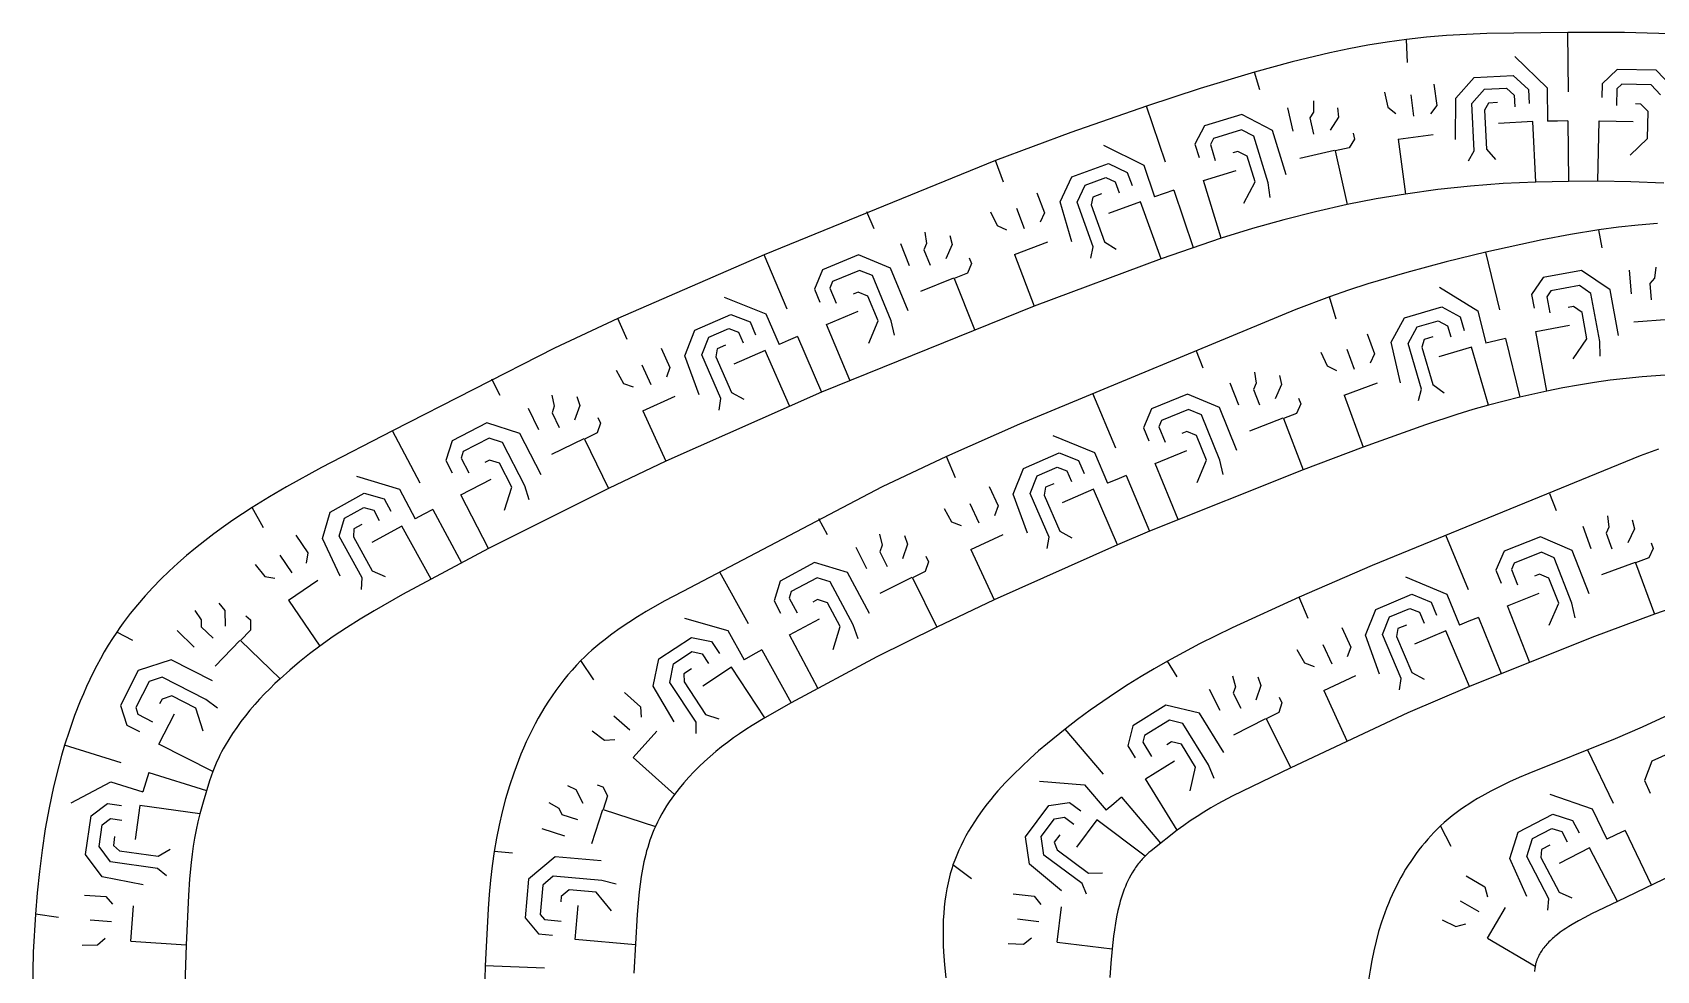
# Model space of a CAD drawing. Extents: x -16 to 156, y 12 to 93.
# Drawn here: x -16.1 to 50.5, y 54.5 to 92.9 of the extents above; entities that cross this region are included whole.
import ezdxf

# ---------------------------------------------------------------- set-up
doc = ezdxf.new("R2010")
doc.units = 0
doc.layers.add('1_-_LINES', color=1, linetype='CONTINUOUS')

msp = doc.modelspace()

# ---------------------------------------------------------------- linework, layer by layer
at = {"layer": '1_-_LINES'}
for p, q in [((40.239, 92.595), (39.452, 92.487)), ((41.061, 92.685), (40.239, 92.595)), ((40.287, 91.647), (40.239, 92.595)), ((41.884, 92.753), (41.061, 92.685)), ((42.71, 92.803), (41.884, 92.753)), ((43.537, 92.837), (42.71, 92.803)), ((46.852, 92.881), (43.537, 92.837)), ((46.883, 90.456), (46.852, 92.881)), ((49.181, 92.875), (46.852, 92.881)), ((51.507, 92.816), (49.181, 92.875)), ((37.106, 92.047), (35.556, 91.674)), ((37.885, 92.211), (37.106, 92.047)), ((38.667, 92.359), (37.885, 92.211)), ((39.452, 92.487), (38.667, 92.359)), ((44.689, 91.903), (46.006, 90.62)), ((34.018, 91.254), (31.794, 90.583)), ((35.556, 91.674), (34.018, 91.254)), ((34.238, 90.537), (34.018, 91.254)), ((48.876, 91.37), (48.264, 90.782)), ((50.476, 91.337), (48.876, 91.37)), ((51.455, 90.317), (50.476, 91.337)), ((31.794, 90.583), (29.589, 89.861)), ((41.367, 90.758), (41.485, 89.888)), ((42.262, 90.194), (43.021, 91.033)), ((42.924, 89.977), (43.446, 90.553)), ((43.021, 91.033), (44.619, 91.113)), ((43.446, 90.553), (44.345, 90.598)), ((44.345, 90.598), (44.659, 90.314)), ((44.619, 91.113), (45.249, 90.544)), ((45.249, 90.544), (45.277, 89.966)), ((46.006, 90.62), (46.023, 89.248)), ((48.264, 90.782), (48.252, 90.211)), ((48.86, 90.57), (48.846, 89.892)), ((49.064, 90.766), (48.86, 90.57)), ((50.264, 90.741), (49.064, 90.766)), ((50.655, 90.333), (50.264, 90.741)), ((29.589, 89.861), (26.489, 88.781)), ((30.369, 87.565), (29.589, 89.861)), ((36.432, 90.081), (36.434, 89.62)), ((39.342, 90.435), (39.475, 89.825)), ((40.416, 90.327), (40.534, 89.457)), ((41.485, 89.888), (41.227, 89.55)), ((42.248, 88.491), (42.262, 90.194)), ((43.022, 88.029), (42.924, 89.977)), ((43.602, 89.989), (43.438, 89.702)), ((43.974, 90.007), (43.602, 89.989)), ((44.659, 90.314), (44.683, 89.836)), ((49.847, 89.95), (49.625, 89.954)), ((50.141, 89.644), (49.847, 89.95)), ((33.503, 89.526), (31.973, 89.056)), ((34.752, 88.864), (33.503, 89.526)), ((35.37, 89.791), (35.584, 88.842)), ((36.434, 89.62), (36.282, 89.381)), ((36.282, 89.381), (36.431, 88.719)), ((37.454, 89.411), (37.114, 88.873)), ((37.42, 89.791), (37.454, 89.411)), ((39.475, 89.825), (39.812, 89.567)), ((43.438, 89.702), (43.519, 88.104)), ((45.415, 89.228), (44.016, 89.158)), ((45.539, 86.753), (45.415, 89.228)), ((46.437, 89.253), (46.023, 89.248)), ((46.854, 89.258), (46.437, 89.253)), ((46.854, 89.258), (46.886, 86.781)), ((48.082, 86.785), (48.133, 89.263)), ((48.133, 89.263), (49.531, 89.234)), ((50.119, 88.544), (50.141, 89.644)), ((26.489, 88.781), (23.411, 87.64)), ((31.973, 89.056), (31.576, 88.306)), ((32.341, 88.541), (32.208, 88.291)), ((33.488, 88.894), (32.341, 88.541)), ((33.988, 88.629), (33.488, 88.894)), ((34.576, 86.717), (33.988, 88.629)), ((35.311, 87.048), (34.752, 88.864)), ((38.118, 88.513), (37.891, 88.154)), ((38.063, 88.757), (38.118, 88.513)), ((39.9, 88.512), (41.341, 88.706)), ((39.9, 88.512), (40.203, 86.263)), ((49.404, 87.858), (50.119, 88.544)), ((27.835, 88.261), (29.485, 87.449)), ((31.576, 88.306), (31.744, 87.759)), ((32.208, 88.291), (32.408, 87.643)), ((33.341, 88.012), (33.128, 87.946)), ((33.716, 87.813), (33.341, 88.012)), ((37.301, 88.042), (35.872, 87.72)), ((37.891, 88.154), (37.325, 88.027)), ((37.325, 88.027), (37.819, 85.832)), ((42.792, 87.617), (43.022, 88.029)), ((43.519, 88.104), (43.891, 87.672)), ((23.411, 87.64), (13.921, 83.772)), ((23.736, 86.747), (23.411, 87.64)), ((26.53, 86.965), (28.034, 87.511)), ((28.034, 87.511), (28.802, 87.152)), ((29.485, 87.449), (29.927, 86.15)), ((31.928, 86.822), (33.265, 87.233)), ((34.039, 86.762), (33.716, 87.813)), ((26.051, 85.939), (26.53, 86.965)), ((26.748, 85.927), (27.077, 86.631)), ((27.077, 86.631), (27.922, 86.939)), ((27.922, 86.939), (28.307, 86.759)), ((28.307, 86.759), (28.47, 86.31)), ((28.802, 87.152), (29, 86.609)), ((32.656, 84.453), (31.928, 86.822)), ((33.576, 85.887), (34.039, 86.762)), ((34.656, 86.115), (34.576, 86.717)), ((42.863, 86.588), (41.53, 86.446)), ((44.2, 86.691), (42.863, 86.588)), ((45.539, 86.753), (44.2, 86.691)), ((46.886, 86.781), (45.539, 86.753)), ((48.082, 86.785), (46.886, 86.781)), ((49.434, 86.761), (48.082, 86.785)), ((50.786, 86.706), (49.434, 86.761)), ((25.101, 86.315), (25.414, 85.495)), ((26.538, 84.308), (26.051, 85.939)), ((27.414, 84.094), (26.748, 85.927)), ((27.392, 86.138), (27.32, 85.815)), ((27.742, 86.265), (27.392, 86.138)), ((29.348, 85.944), (28.032, 85.466)), ((30.195, 83.615), (29.348, 85.944)), ((30.319, 86.283), (29.927, 86.15)), ((30.713, 86.418), (30.319, 86.283)), ((30.713, 86.418), (31.511, 84.072)), ((39.008, 86.063), (37.819, 85.832)), ((40.203, 86.263), (39.008, 86.063)), ((41.53, 86.446), (40.203, 86.263)), ((18.428, 84.844), (18.139, 85.537)), ((23.203, 85.537), (23.472, 84.974)), ((24.273, 85.678), (24.587, 84.858)), ((25.414, 85.495), (25.241, 85.107)), ((27.32, 85.815), (27.867, 84.312)), ((35.219, 85.212), (33.933, 84.849)), ((36.515, 85.54), (35.219, 85.212)), ((37.819, 85.832), (36.515, 85.54)), ((20.511, 84.696), (20.585, 84.241)), ((21.533, 84.565), (21.626, 84.195)), ((23.472, 84.974), (23.859, 84.8)), ((33.933, 84.849), (32.656, 84.453)), ((46.965, 84.608), (45.804, 84.388)), ((48.132, 84.795), (46.965, 84.608)), ((48.931, 84.9), (48.132, 84.795)), ((48.268, 84.058), (48.132, 84.795)), ((49.732, 84.988), (48.931, 84.9)), ((50.536, 85.056), (49.732, 84.988)), ((19.508, 84.243), (19.868, 83.34)), ((20.585, 84.241), (20.473, 83.981)), ((20.473, 83.981), (20.724, 83.352)), ((21.626, 84.195), (21.374, 83.611)), ((24.186, 83.793), (25.544, 84.311)), ((27.316, 83.633), (27.414, 84.094)), ((27.867, 84.312), (28.349, 84.008)), ((32.656, 84.453), (30.195, 83.615)), ((43.494, 83.878), (41.874, 83.484)), ((45.804, 84.388), (43.494, 83.878)), ((44.065, 81.521), (43.494, 83.878)), ((13.921, 83.772), (7.937, 81.171)), ((14.871, 81.541), (13.921, 83.772)), ((17.793, 83.768), (16.316, 83.153)), ((19.1, 83.229), (17.793, 83.768)), ((19.831, 81.475), (19.1, 83.229)), ((22.422, 83.412), (22.254, 83.022)), ((22.33, 83.644), (22.422, 83.412)), ((24.186, 83.793), (24.995, 81.673)), ((30.195, 83.615), (24.995, 81.673)), ((41.874, 83.484), (40.263, 83.055)), ((50.467, 83.274), (50.4, 82.817)), ((16.316, 83.153), (15.992, 82.368)), ((16.731, 82.676), (16.623, 82.414)), ((17.839, 83.137), (16.731, 82.676)), ((18.362, 82.921), (17.839, 83.137)), ((19.131, 81.075), (18.362, 82.921)), ((21.69, 82.819), (20.328, 82.277)), ((22.254, 83.022), (21.716, 82.808)), ((21.716, 82.808), (22.548, 80.717)), ((38.667, 82.582), (37.875, 82.325)), ((40.263, 83.055), (38.667, 82.582)), ((45.849, 82.846), (45.369, 82.146)), ((47.422, 83.138), (45.849, 82.846)), ((47.335, 82.511), (46.155, 82.292)), ((47.801, 82.191), (47.335, 82.511)), ((48.588, 82.337), (47.422, 83.138)), ((49.374, 83.142), (49.446, 82.173)), ((50.4, 82.817), (50.216, 82.603)), ((50.216, 82.603), (50.266, 81.927)), ((12.292, 82.045), (13.998, 81.359)), ((15.992, 82.368), (16.212, 81.84)), ((16.623, 82.414), (16.884, 81.788)), ((17.777, 82.245), (17.572, 82.159)), ((18.169, 82.083), (17.777, 82.245)), ((18.592, 81.067), (18.169, 82.083)), ((37.09, 82.053), (35.714, 81.534)), ((37.875, 82.325), (37.09, 82.053)), ((37.358, 81.142), (37.09, 82.053)), ((41.604, 82.443), (43.173, 81.485)), ((45.369, 82.146), (45.473, 81.584)), ((46.155, 82.292), (45.995, 82.059)), ((45.995, 82.059), (46.119, 81.393)), ((48.166, 80.225), (47.801, 82.191)), ((48.935, 80.469), (48.588, 82.337)), ((11.092, 80.693), (12.558, 81.333)), ((12.558, 81.333), (13.348, 81.024)), ((13.998, 81.359), (14.536, 80.097)), ((24.995, 81.673), (16.272, 78.143)), ((16.485, 80.925), (17.776, 81.462)), ((35.714, 81.534), (24.384, 76.834)), ((39.619, 80.192), (40.16, 81.186)), ((40.16, 81.186), (41.695, 81.638)), ((41.695, 81.638), (42.44, 81.232)), ((42.44, 81.232), (42.603, 80.677)), ((43.173, 81.485), (43.497, 80.152)), ((47.088, 81.652), (46.869, 81.611)), ((47.437, 81.411), (47.088, 81.652)), ((47.638, 80.33), (47.437, 81.411)), ((7.937, 81.171), (5.34, 79.953)), ((8.317, 80.3), (7.937, 81.171)), ((10.678, 79.64), (11.092, 80.693)), ((11.658, 80.395), (12.483, 80.755)), ((12.483, 80.755), (12.878, 80.6)), ((12.878, 80.6), (13.069, 80.162)), ((13.348, 81.024), (13.579, 80.494)), ((17.438, 78.637), (16.485, 80.925)), ((18.215, 80.152), (18.592, 81.067)), ((19.269, 80.483), (19.131, 81.075)), ((38.638, 80.538), (38.939, 79.714)), ((40.313, 80.136), (40.685, 80.819)), ((40.685, 80.819), (41.548, 81.073)), ((41.548, 81.073), (41.921, 80.87)), ((41.921, 80.87), (42.056, 80.412)), ((45.548, 80.632), (46.923, 80.887)), ((46, 78.195), (45.548, 80.632)), ((51.027, 81.129), (49.566, 81.021)), ((5.34, 79.953), (-1.304, 76.565)), ((9.701, 79.955), (10.068, 79.157)), ((11.374, 79.671), (11.658, 80.395)), ((12.004, 79.922), (11.952, 79.596)), ((12.345, 80.071), (12.004, 79.922)), ((13.968, 79.852), (12.685, 79.292)), ((14.96, 77.581), (13.968, 79.852)), ((14.917, 80.259), (14.536, 80.097)), ((15.3, 80.423), (14.917, 80.259)), ((15.3, 80.423), (16.272, 78.143)), ((37.801, 79.913), (38.103, 79.088)), ((40.003, 78.533), (39.619, 80.192)), ((40.864, 78.265), (40.313, 80.136)), ((40.969, 80.306), (40.877, 79.989)), ((40.877, 79.989), (41.329, 78.455)), ((41.326, 80.412), (40.969, 80.306)), ((42.909, 79.992), (41.566, 79.596)), ((43.609, 77.615), (42.909, 79.992)), ((43.899, 80.25), (43.497, 80.152)), ((44.304, 80.348), (43.899, 80.25)), ((44.304, 80.348), (44.888, 77.94)), ((47.078, 79.514), (47.638, 80.33)), ((48.177, 79.616), (48.166, 80.225)), ((8.918, 79.265), (9.284, 78.467)), ((11.267, 78.042), (10.678, 79.64)), ((12.154, 77.884), (11.374, 79.671)), ((11.952, 79.596), (12.593, 78.13)), ((31.921, 79.137), (31.638, 79.832)), ((36.73, 79.787), (36.99, 79.22)), ((36.99, 79.22), (37.375, 79.041)), ((38.939, 79.714), (38.761, 79.329)), ((3.113, 78.012), (2.769, 78.679)), ((7.859, 79.054), (8.164, 78.509)), ((10.068, 79.157), (9.92, 78.759)), ((33.009, 78.528), (33.359, 77.622)), ((34.017, 78.971), (34.086, 78.515)), ((35.037, 78.829), (35.126, 78.458)), ((37.688, 78.029), (39.053, 78.529)), ((47.942, 78.544), (47.292, 78.441)), ((48.594, 78.633), (47.942, 78.544)), ((49.247, 78.709), (48.594, 78.633)), ((49.902, 78.773), (49.247, 78.709)), ((51.215, 78.867), (49.902, 78.773)), ((5.223, 78.022), (5.33, 77.573)), ((6.251, 77.965), (6.371, 77.603)), ((8.164, 78.509), (8.562, 78.362)), ((8.954, 77.378), (10.276, 77.985)), ((16.272, 78.143), (9.902, 75.316)), ((12.085, 77.417), (12.154, 77.884)), ((12.593, 78.13), (13.094, 77.857)), ((28.336, 75.858), (27.398, 78.094)), ((31.278, 78.065), (29.796, 77.462)), ((32.581, 77.517), (31.278, 78.065)), ((34.086, 78.515), (33.971, 78.257)), ((33.971, 78.257), (34.216, 77.624)), ((35.126, 78.458), (34.869, 77.877)), ((35.824, 77.9), (35.914, 77.667)), ((37.688, 78.029), (38.467, 75.898)), ((40.737, 77.811), (40.864, 78.265)), ((41.329, 78.455), (41.792, 78.122)), ((44.888, 77.94), (43.609, 77.615)), ((46, 78.195), (44.888, 77.94)), ((46.645, 78.325), (46, 78.195)), ((47.292, 78.441), (46.645, 78.325)), ((4.255, 77.496), (4.68, 76.622)), ((5.33, 77.573), (5.237, 77.306)), ((5.237, 77.306), (5.533, 76.696)), ((6.371, 77.603), (6.163, 77.002)), ((8.954, 77.378), (9.902, 75.316)), ((29.796, 77.462), (29.467, 76.68)), ((31.319, 77.434), (30.208, 76.981)), ((31.841, 77.215), (31.319, 77.434)), ((32.595, 75.363), (31.841, 77.215)), ((33.298, 75.757), (32.581, 77.517)), ((35.742, 77.279), (35.201, 77.07)), ((35.914, 77.667), (35.742, 77.279)), ((42.309, 77.236), (41.02, 76.816)), ((42.957, 77.431), (42.309, 77.236)), ((43.609, 77.615), (42.957, 77.431)), ((-1.304, 76.565), (-4.205, 75.065)), ((-0.165, 74.425), (-1.304, 76.565)), ((2.568, 76.887), (1.145, 76.154)), ((3.915, 76.456), (2.568, 76.887)), ((7.222, 76.88), (7.084, 76.479)), ((7.113, 77.105), (7.222, 76.88)), ((24.384, 76.834), (21.394, 75.515)), ((29.467, 76.68), (29.683, 76.15)), ((30.208, 76.981), (30.098, 76.721)), ((30.098, 76.721), (30.354, 76.093)), ((31.251, 76.542), (31.045, 76.459)), ((31.642, 76.378), (31.251, 76.542)), ((35.176, 77.082), (33.809, 76.554)), ((35.201, 77.07), (36.012, 74.971)), ((41.02, 76.816), (38.467, 75.898)), ((1.145, 76.154), (0.887, 75.346)), ((2.665, 76.262), (1.598, 75.712)), ((3.203, 76.09), (2.665, 76.262)), ((4.12, 74.312), (3.203, 76.09)), ((4.785, 74.768), (3.915, 76.456)), ((6.535, 76.235), (5.217, 75.595)), ((7.084, 76.479), (6.562, 76.226)), ((6.562, 76.226), (7.544, 74.202)), ((25.759, 76.377), (27.461, 75.681)), ((32.057, 75.359), (31.642, 76.378)), ((38.467, 75.898), (36.012, 74.971)), ((0.887, 75.346), (1.149, 74.837)), ((1.598, 75.712), (1.512, 75.443)), ((1.512, 75.443), (1.822, 74.84)), ((2.676, 75.368), (2.478, 75.266)), ((3.08, 75.239), (2.676, 75.368)), ((3.584, 74.261), (3.08, 75.239)), ((9.902, 75.316), (7.544, 74.202)), ((21.394, 75.515), (18.758, 74.274)), ((21.771, 74.643), (21.394, 75.515)), ((24.547, 75.025), (26.016, 75.659)), ((26.016, 75.659), (26.804, 75.346)), ((26.804, 75.346), (27.033, 74.816)), ((27.461, 75.681), (27.991, 74.416)), ((29.949, 75.232), (31.244, 75.76)), ((30.884, 72.938), (29.949, 75.232)), ((31.673, 74.447), (32.057, 75.359)), ((32.729, 74.769), (32.595, 75.363)), ((49.815, 75.54), (38.843, 71.054)), ((50.564, 75.814), (49.815, 75.54)), ((-4.205, 75.065), (-5.638, 74.275)), ((-2.778, 74.705), (-1.02, 74.168)), ((1.495, 73.947), (2.738, 74.588)), ((24.129, 73.973), (24.547, 75.025)), ((24.825, 74.001), (25.112, 74.724)), ((25.112, 74.724), (25.938, 75.081)), ((25.938, 75.081), (26.333, 74.925)), ((26.333, 74.925), (26.522, 74.486)), ((28.373, 74.576), (27.991, 74.416)), ((28.758, 74.737), (28.373, 74.576)), ((28.758, 74.737), (29.716, 72.452)), ((36.012, 74.971), (29.716, 72.452)), ((-6.344, 73.86), (-7.044, 73.426)), ((-5.638, 74.275), (-6.344, 73.86)), ((-3.859, 73.238), (-2.457, 74.01)), ((-2.457, 74.01), (-1.642, 73.773)), ((-1.02, 74.168), (-0.375, 72.957)), ((2.631, 71.745), (1.495, 73.947)), ((7.544, 74.202), (2.631, 71.745)), ((3.282, 73.318), (3.584, 74.261)), ((4.306, 73.733), (4.12, 74.312)), ((18.758, 74.274), (10.59, 69.985)), ((23.142, 74.282), (23.509, 73.485)), ((24.712, 72.373), (24.129, 73.973)), ((25.598, 72.211), (24.825, 74.001)), ((25.456, 74.25), (25.403, 73.924)), ((25.403, 73.924), (26.038, 72.455)), ((25.798, 74.398), (25.456, 74.25)), ((27.42, 74.172), (26.135, 73.617)), ((28.403, 71.897), (27.42, 74.172)), ((46.395, 73.284), (46.12, 73.982)), ((-7.044, 73.426), (-7.839, 72.9)), ((-6.586, 72.594), (-7.044, 73.426)), ((-4.174, 72.152), (-3.859, 73.238)), ((-3.267, 72.993), (-2.479, 73.427)), ((-2.479, 73.427), (-2.071, 73.309)), ((-2.071, 73.309), (-1.841, 72.89)), ((-1.642, 73.773), (-1.363, 73.267)), ((0.359, 73.347), (-0.01, 73.151)), ((0.359, 73.347), (1.523, 71.16)), ((21.301, 73.38), (21.606, 72.836)), ((22.359, 73.592), (22.726, 72.794)), ((23.509, 73.485), (23.362, 73.087)), ((-8.23, 72.626), (-8.616, 72.344)), ((-7.839, 72.9), (-8.23, 72.626)), ((-3.484, 72.246), (-3.267, 72.993)), ((-2.879, 72.554), (-2.901, 72.224)), ((-2.553, 72.733), (-2.879, 72.554)), ((-0.917, 72.664), (-2.143, 71.989)), ((0.278, 70.493), (-0.917, 72.664)), ((-0.01, 73.151), (-0.375, 72.957)), ((16.518, 72.298), (16.165, 72.959)), ((21.606, 72.836), (22.004, 72.689)), ((47.465, 72.653), (47.801, 71.741)), ((48.541, 72.623), (48.423, 72.366)), ((48.48, 73.08), (48.541, 72.623)), ((49.581, 72.55), (49.314, 71.972)), ((49.497, 72.922), (49.581, 72.55)), ((-8.996, 72.055), (-9.37, 71.757)), ((-8.616, 72.344), (-8.996, 72.055)), ((-5.263, 72.288), (-4.766, 71.564)), ((-3.442, 70.614), (-4.174, 72.152)), ((-2.544, 70.538), (-3.484, 72.246)), ((-2.901, 72.224), (-2.13, 70.823)), ((18.655, 72.33), (18.764, 71.882)), ((18.764, 71.882), (18.673, 71.614)), ((19.805, 71.919), (19.601, 71.316)), ((19.683, 72.28), (19.805, 71.919)), ((22.397, 71.705), (23.718, 72.313)), ((28.403, 71.897), (23.346, 69.644)), ((25.528, 71.745), (25.598, 72.211)), ((26.038, 72.455), (26.537, 72.181)), ((29.716, 72.452), (28.403, 71.897)), ((42.779, 70.047), (41.862, 72.292)), ((45.739, 72.22), (44.251, 71.633)), ((47.036, 71.656), (45.739, 72.22)), ((48.423, 72.366), (48.657, 71.73)), ((50.27, 71.981), (50.356, 71.746)), ((-9.737, 71.452), (-10.095, 71.139)), ((-9.37, 71.757), (-9.737, 71.452)), ((-5.918, 71.475), (-5.421, 70.751)), ((-4.766, 71.564), (-4.844, 71.147)), ((2.631, 71.745), (-0.893, 69.856)), ((17.69, 71.798), (18.121, 70.926)), ((18.673, 71.614), (18.973, 71.006)), ((20.661, 71.202), (20.525, 70.8)), ((20.551, 71.426), (20.661, 71.202)), ((22.397, 71.705), (23.346, 69.644)), ((44.251, 71.633), (43.912, 70.855)), ((45.773, 71.588), (44.657, 71.148)), ((46.292, 71.363), (45.773, 71.588)), ((47.025, 69.502), (46.292, 71.363)), ((47.733, 69.888), (47.036, 71.656)), ((50.178, 71.361), (49.634, 71.16)), ((50.356, 71.746), (50.178, 71.361)), ((-10.446, 70.817), (-10.787, 70.487)), ((-10.095, 71.139), (-10.446, 70.817)), ((-6.925, 71.088), (-6.532, 70.603)), ((-6.532, 70.603), (-6.115, 70.525)), ((-2.57, 70.067), (-2.544, 70.538)), ((-2.13, 70.823), (-1.606, 70.597)), ((13.288, 68.656), (12.107, 70.775)), ((15.989, 71.165), (14.578, 70.412)), ((16.095, 70.542), (15.037, 69.977)), ((17.342, 70.754), (15.989, 71.165)), ((16.636, 70.377), (16.095, 70.542)), ((18.237, 69.078), (17.342, 70.754)), ((19.978, 70.552), (18.664, 69.903)), ((20.525, 70.8), (20.005, 70.543)), ((20.005, 70.543), (21.001, 68.526)), ((38.843, 71.054), (35.841, 69.752)), ((40.208, 70.59), (41.903, 69.878)), ((43.912, 70.855), (44.122, 70.323)), ((44.657, 71.148), (44.544, 70.889)), ((44.544, 70.889), (44.792, 70.258)), ((45.694, 70.697), (45.488, 70.616)), ((46.083, 70.528), (45.694, 70.697)), ((49.609, 71.172), (48.233, 70.666)), ((49.634, 71.16), (50.412, 69.049)), ((-11.118, 70.148), (-11.439, 69.8)), ((-10.787, 70.487), (-11.118, 70.148)), ((-5.561, 69.622), (-4.362, 70.444)), ((10.59, 69.985), (9.836, 69.58)), ((14.578, 70.412), (14.331, 69.6)), ((15.037, 69.977), (14.954, 69.706)), ((17.578, 68.613), (16.636, 70.377)), ((38.991, 69.243), (40.464, 69.869)), ((40.464, 69.869), (41.251, 69.551)), ((41.903, 69.878), (42.422, 68.608)), ((44.377, 69.402), (45.678, 69.915)), ((46.487, 69.505), (46.083, 70.528)), ((-11.748, 69.443), (-12.045, 69.077)), ((-11.439, 69.8), (-11.748, 69.443)), ((-9.395, 69.205), (-9.141, 68.82)), ((-8.41, 69.504), (-8.173, 69.205)), ((-8.173, 69.205), (-8.162, 68.569)), ((-5.561, 69.622), (-4.278, 67.75)), ((-0.893, 69.856), (-2.051, 69.197)), ((9.836, 69.58), (9.095, 69.158)), ((14.331, 69.6), (14.6, 69.095)), ((14.954, 69.706), (15.274, 69.108)), ((16.119, 69.648), (15.923, 69.543)), ((16.525, 69.524), (16.119, 69.648)), ((17.043, 68.554), (16.525, 69.524)), ((23.346, 69.644), (21.001, 68.526)), ((35.841, 69.752), (33.107, 68.499)), ((36.213, 68.878), (35.841, 69.752)), ((38.568, 68.194), (38.991, 69.243)), ((39.555, 68.939), (40.383, 69.291)), ((40.383, 69.291), (40.777, 69.132)), ((41.251, 69.551), (41.477, 69.019)), ((45.286, 67.097), (44.377, 69.402)), ((46.092, 68.597), (46.487, 69.505)), ((47.152, 68.907), (47.025, 69.502)), ((51.547, 69.447), (50.412, 69.049)), ((-12.33, 68.701), (-12.467, 68.51)), ((-12.045, 69.077), (-12.33, 68.701)), ((-9.141, 68.82), (-9.136, 68.537)), ((-9.136, 68.537), (-8.649, 68.066)), ((-7.305, 68.992), (-7.125, 68.818)), ((-7.125, 68.818), (-7.118, 68.394)), ((-2.622, 68.855), (-3.185, 68.501)), ((-2.051, 69.197), (-2.622, 68.855)), ((8.376, 68.712), (8.026, 68.477)), ((8.732, 68.938), (8.376, 68.712)), ((9.095, 69.158), (8.732, 68.938)), ((10.67, 68.886), (12.438, 68.383)), ((14.959, 68.21), (16.193, 68.869)), ((16.755, 67.607), (17.043, 68.554)), ((17.773, 68.037), (17.578, 68.613)), ((39.264, 68.218), (39.555, 68.939)), ((40.239, 68.608), (39.896, 68.463)), ((40.777, 69.132), (40.964, 68.692)), ((42.806, 68.765), (42.422, 68.608)), ((43.192, 68.922), (42.806, 68.765)), ((43.192, 68.922), (44.129, 66.629)), ((50.412, 69.049), (47.84, 68.097)), ((-12.777, 68.051), (-12.946, 67.781)), ((-12.601, 68.316), (-12.777, 68.051)), ((-12.467, 68.51), (-12.601, 68.316)), ((-11.933, 67.976), (-12.601, 68.316)), ((-10.124, 68.38), (-9.425, 67.704)), ((-7.55, 67.976), (-8.569, 66.923)), ((-7.118, 68.394), (-7.522, 67.977)), ((-7.522, 67.977), (-5.905, 66.412)), ((-3.737, 68.133), (-4.278, 67.75)), ((-3.185, 68.501), (-3.737, 68.133)), ((7.353, 67.981), (7.19, 67.85)), ((7.685, 68.234), (7.353, 67.981)), ((8.026, 68.477), (7.685, 68.234)), ((9.609, 67.22), (10.945, 68.1)), ((10.945, 68.1), (11.776, 67.93)), ((11.776, 67.93), (12.094, 67.447)), ((12.438, 68.383), (13.106, 67.185)), ((16.126, 66.024), (14.959, 68.21)), ((21.001, 68.526), (18.549, 67.303)), ((33.107, 68.499), (31.764, 67.833)), ((37.593, 68.505), (37.962, 67.709)), ((39.14, 66.59), (38.568, 68.194)), ((40.026, 66.423), (39.264, 68.218)), ((39.896, 68.463), (39.841, 68.137)), ((39.841, 68.137), (40.467, 66.665)), ((41.86, 68.373), (40.571, 67.826)), ((42.829, 66.093), (41.86, 68.373)), ((47.84, 68.097), (42.829, 66.093)), ((-13.266, 67.229), (-13.418, 66.948)), ((-13.109, 67.507), (-13.266, 67.229)), ((-12.946, 67.781), (-13.109, 67.507)), ((-4.698, 67.435), (-5.109, 67.107)), ((-4.278, 67.75), (-4.698, 67.435)), ((6.568, 67.299), (6.419, 67.153)), ((6.719, 67.441), (6.568, 67.299)), ((6.873, 67.58), (6.719, 67.441)), ((7.03, 67.717), (6.873, 67.58)), ((7.19, 67.85), (7.03, 67.717)), ((9.382, 66.111), (9.609, 67.22)), ((10.218, 67.022), (10.97, 67.518)), ((10.97, 67.518), (11.385, 67.432)), ((11.385, 67.432), (11.649, 67.033)), ((13.467, 67.386), (13.106, 67.185)), ((13.832, 67.589), (13.467, 67.386)), ((13.832, 67.589), (15.038, 65.424)), ((18.549, 67.303), (15.038, 65.424)), ((31.102, 67.486), (30.449, 67.128)), ((31.764, 67.833), (31.102, 67.486)), ((35.753, 67.6), (36.06, 67.056)), ((36.811, 67.814), (37.18, 67.017)), ((37.962, 67.709), (37.815, 67.31)), ((-13.563, 66.664), (-13.703, 66.376)), ((-13.418, 66.948), (-13.563, 66.664)), ((-11.718, 66.744), (-12.444, 65.319)), ((-10.373, 67.182), (-11.718, 66.744)), ((-8.68, 66.32), (-10.373, 67.182)), ((-5.511, 66.766), (-5.905, 66.412)), ((-5.109, 67.107), (-5.511, 66.766)), ((5.883, 66.566), (5.714, 66.36)), ((6.056, 66.767), (5.883, 66.566)), ((6.235, 66.962), (6.056, 66.767)), ((6.419, 67.153), (6.235, 66.962)), ((6.942, 66.36), (6.419, 67.153)), ((10.062, 66.261), (10.218, 67.022)), ((10.951, 66.82), (10.64, 66.615)), ((10.64, 66.615), (10.645, 66.285)), ((12.587, 66.881), (11.419, 66.11)), ((13.951, 64.812), (12.587, 66.881)), ((29.908, 66.819), (29.373, 66.5)), ((30.449, 67.128), (29.908, 66.819)), ((30.843, 66.49), (30.449, 67.128)), ((36.06, 67.056), (36.458, 66.91)), ((40.467, 66.665), (40.965, 66.387)), ((-13.838, 66.085), (-13.967, 65.792)), ((-13.703, 66.376), (-13.838, 66.085)), ((-11.274, 66.294), (-11.819, 65.225)), ((-10.736, 66.469), (-11.274, 66.294)), ((-8.954, 65.562), (-10.736, 66.469)), ((-6.333, 66), (-6.542, 65.788)), ((-6.121, 66.209), (-6.333, 66)), ((-5.905, 66.412), (-6.121, 66.209)), ((5.391, 65.934), (5.238, 65.715)), ((5.55, 66.149), (5.391, 65.934)), ((5.714, 66.36), (5.55, 66.149)), ((10.234, 64.637), (9.382, 66.111)), ((11.135, 64.633), (10.062, 66.261)), ((10.645, 66.285), (11.525, 64.949)), ((28.844, 66.171), (28.319, 65.831)), ((29.373, 66.5), (28.844, 66.171)), ((32.161, 65.986), (32.602, 65.12)), ((33.119, 66.53), (33.234, 66.084)), ((33.234, 66.084), (33.147, 65.815)), ((34.275, 66.133), (34.078, 65.528)), ((34.148, 66.493), (34.275, 66.133)), ((36.853, 65.927), (38.173, 66.537)), ((36.853, 65.927), (37.805, 63.867)), ((39.953, 65.957), (40.026, 66.423)), ((42.829, 66.093), (40.301, 65.012)), ((-14.091, 65.496), (-14.324, 64.898)), ((-13.967, 65.792), (-14.091, 65.496)), ((-12.444, 65.319), (-12.182, 64.512)), ((-11.819, 65.225), (-11.731, 64.956)), ((-10.743, 65.575), (-10.844, 65.377)), ((-10.339, 65.706), (-10.743, 65.575)), ((-9.359, 65.207), (-10.339, 65.706)), ((-8.465, 65.2), (-8.954, 65.562)), ((-6.946, 65.348), (-7.14, 65.122)), ((-6.747, 65.57), (-6.946, 65.348)), ((-6.542, 65.788), (-6.747, 65.57)), ((4.945, 65.263), (4.805, 65.031)), ((5.089, 65.491), (4.945, 65.263)), ((5.238, 65.715), (5.089, 65.491)), ((8.207, 65.84), (8.863, 65.257)), ((8.863, 65.257), (8.889, 64.834)), ((15.038, 65.424), (13.951, 64.812)), ((27.799, 65.48), (27.282, 65.116)), ((28.319, 65.831), (27.799, 65.48)), ((30.387, 65.327), (29.026, 64.485)), ((31.764, 65.002), (30.387, 65.327)), ((33.147, 65.815), (33.454, 65.21)), ((35.14, 65.427), (35.008, 65.023)), ((35.026, 65.65), (35.14, 65.427)), ((-14.324, 64.898), (-14.538, 64.293)), ((-11.731, 64.956), (-11.127, 64.648)), ((-10.871, 63.732), (-10.236, 64.978)), ((-9.053, 64.266), (-9.359, 65.207)), ((-7.51, 64.656), (-7.685, 64.416)), ((-7.329, 64.891), (-7.51, 64.656)), ((-7.14, 65.122), (-7.329, 64.891)), ((4.541, 64.557), (4.416, 64.315)), ((4.671, 64.796), (4.541, 64.557)), ((4.805, 65.031), (4.671, 64.796)), ((7.767, 64.893), (8.424, 64.31)), ((11.147, 64.161), (11.135, 64.633)), ((11.525, 64.949), (12.065, 64.766)), ((13.951, 64.812), (13.432, 64.494)), ((26.769, 64.738), (26.258, 64.347)), ((27.282, 65.116), (26.769, 64.738)), ((30.533, 64.711), (29.512, 64.08)), ((31.083, 64.581), (30.533, 64.711)), ((32.135, 62.88), (31.083, 64.581)), ((32.763, 63.386), (31.764, 65.002)), ((34.465, 64.769), (33.159, 64.104)), ((35.008, 65.023), (34.492, 64.76)), ((34.492, 64.76), (35.513, 62.755)), ((40.301, 65.012), (35.513, 62.755)), ((50.987, 64.936), (49.898, 64.429)), ((-14.538, 64.293), (-14.733, 63.682)), ((-12.182, 64.512), (-11.672, 64.252)), ((-8.011, 63.922), (-8.161, 63.668)), ((-7.852, 64.171), (-8.011, 63.922)), ((-7.685, 64.416), (-7.852, 64.171)), ((4.296, 64.07), (4.18, 63.822)), ((4.416, 64.315), (4.296, 64.07)), ((6.883, 64.274), (7.382, 63.898)), ((7.382, 63.898), (7.805, 63.924)), ((8.56, 63.181), (9.526, 64.268)), ((12.671, 63.982), (12.424, 63.801)), ((12.921, 64.157), (12.671, 63.982)), ((13.175, 64.328), (12.921, 64.157)), ((13.432, 64.494), (13.175, 64.328)), ((26.258, 64.347), (25.532, 63.76)), ((27.828, 62.498), (26.258, 64.347)), ((29.026, 64.485), (28.832, 63.659)), ((29.512, 64.08), (29.447, 63.805)), ((48.797, 63.944), (45.261, 62.53)), ((49.898, 64.429), (48.797, 63.944)), ((-14.858, 63.26), (-14.975, 62.835)), ((-14.733, 63.682), (-14.858, 63.26)), ((-12.417, 62.964), (-14.733, 63.682)), ((-8.662, 62.608), (-10.871, 63.732)), ((-8.368, 63.279), (-8.432, 63.147)), ((-8.301, 63.41), (-8.368, 63.279)), ((-8.232, 63.54), (-8.301, 63.41)), ((-8.161, 63.668), (-8.232, 63.54)), ((3.962, 63.318), (3.86, 63.062)), ((4.069, 63.571), (3.962, 63.318)), ((4.18, 63.822), (4.069, 63.571)), ((11.711, 63.225), (11.483, 63.022)), ((11.944, 63.423), (11.711, 63.225)), ((12.182, 63.614), (11.944, 63.423)), ((12.424, 63.801), (12.182, 63.614)), ((25.174, 63.454), (24.822, 63.142)), ((25.532, 63.76), (25.174, 63.454)), ((28.832, 63.659), (29.132, 63.173)), ((29.447, 63.805), (29.804, 63.228)), ((30.613, 63.82), (30.424, 63.704)), ((31.026, 63.723), (30.613, 63.82)), ((31.605, 62.787), (31.026, 63.723)), ((48.723, 61.294), (47.676, 63.481)), ((51.764, 63.686), (50.301, 63.038)), ((-14.975, 62.835), (-15.186, 61.982)), ((-11.287, 62.568), (-11.41, 62.17)), ((-11.287, 62.568), (-8.92, 61.834)), ((-8.662, 62.608), (-8.732, 62.417)), ((-8.609, 62.745), (-8.662, 62.608)), ((-8.553, 62.88), (-8.609, 62.745)), ((-8.494, 63.014), (-8.553, 62.88)), ((-8.432, 63.147), (-8.494, 63.014)), ((3.86, 63.062), (3.668, 62.544)), ((8.56, 63.181), (10.257, 61.674)), ((11.046, 62.598), (10.838, 62.377)), ((11.262, 62.813), (11.046, 62.598)), ((11.483, 63.022), (11.262, 62.813)), ((24.478, 62.821), (24.143, 62.493)), ((24.822, 63.142), (24.478, 62.821)), ((29.547, 62.312), (30.736, 63.048)), ((31.377, 61.824), (31.605, 62.787)), ((32.365, 62.317), (32.135, 62.88)), ((35.513, 62.755), (33.106, 61.595)), ((50.301, 63.038), (49.996, 62.246)), ((-15.186, 61.982), (-15.37, 61.122)), ((-14.47, 61.324), (-12.843, 62.18)), ((-12.843, 62.18), (-11.533, 61.774)), ((-11.41, 62.17), (-11.533, 61.774)), ((-8.797, 62.224), (-9.064, 61.354)), ((-8.732, 62.417), (-8.797, 62.224)), ((3.494, 62.018), (3.336, 61.487)), ((3.668, 62.544), (3.494, 62.018)), ((5.864, 62.037), (6.208, 61.873)), ((7.081, 62.062), (7.319, 61.985)), ((7.319, 61.985), (7.512, 61.607)), ((10.443, 61.915), (10.349, 61.796)), ((10.637, 62.149), (10.443, 61.915)), ((10.838, 62.377), (10.637, 62.149)), ((23.819, 62.156), (23.508, 61.812)), ((24.143, 62.493), (23.819, 62.156)), ((25.215, 62.215), (27.047, 62.065)), ((27.047, 62.065), (27.935, 61.019)), ((30.85, 60.205), (29.547, 62.312)), ((44.086, 62.001), (43.706, 61.808)), ((44.472, 62.185), (44.086, 62.001)), ((44.864, 62.36), (44.472, 62.185)), ((45.261, 62.53), (44.864, 62.36)), ((49.996, 62.246), (50.228, 61.723)), ((-13.651, 60.789), (-12.973, 61.3)), ((-12.973, 61.3), (-12.401, 61.219)), ((-9.064, 61.354), (-9.196, 60.872)), ((3.336, 61.487), (3.196, 60.952)), ((5.111, 61.336), (5.508, 61.101)), ((6.208, 61.873), (6.497, 61.306)), ((7.512, 61.607), (7.333, 61.055)), ((10.035, 61.361), (9.93, 61.2)), ((10.144, 61.519), (10.035, 61.361)), ((10.257, 61.674), (10.144, 61.519)), ((10.349, 61.796), (10.257, 61.674)), ((23.068, 61.282), (22.929, 61.101)), ((23.211, 61.461), (23.068, 61.282)), ((23.357, 61.638), (23.211, 61.461)), ((23.508, 61.812), (23.357, 61.638)), ((25.595, 61.214), (26.435, 61.337)), ((26.435, 61.337), (26.898, 60.992)), ((28.251, 61.287), (27.935, 61.019)), ((28.569, 61.557), (28.251, 61.287)), ((28.569, 61.557), (30.172, 59.668)), ((32.519, 61.281), (32.23, 61.117)), ((33.106, 61.595), (32.519, 61.281)), ((42.795, 61.275), (42.62, 61.159)), ((42.972, 61.388), (42.795, 61.275)), ((43.152, 61.498), (42.972, 61.388)), ((43.334, 61.604), (43.152, 61.498)), ((43.706, 61.808), (43.334, 61.604)), ((46.124, 61.685), (47.858, 61.074)), ((-15.37, 61.122), (-15.526, 60.258)), ((-13.873, 59.204), (-13.651, 60.789)), ((-13.197, 60.422), (-12.858, 60.678)), ((-12.858, 60.678), (-12.385, 60.611)), ((-11.65, 61.215), (-11.844, 59.829)), ((-9.196, 60.872), (-11.65, 61.215)), ((-9.196, 60.872), (-9.275, 60.544)), ((3.196, 60.952), (3.071, 60.413)), ((5.508, 61.101), (5.636, 60.849)), ((5.636, 60.849), (6.281, 60.64)), ((7.307, 61.043), (6.855, 59.649)), ((7.333, 61.055), (9.473, 60.36)), ((9.641, 60.703), (9.554, 60.533)), ((9.732, 60.871), (9.641, 60.703)), ((9.829, 61.037), (9.732, 60.871)), ((9.93, 61.2), (9.829, 61.037)), ((22.665, 60.734), (22.54, 60.547)), ((22.795, 60.919), (22.665, 60.734)), ((22.929, 61.101), (22.795, 60.919)), ((24.64, 59.93), (25.595, 61.214)), ((25.28, 59.953), (25.817, 60.674)), ((25.817, 60.674), (26.237, 60.736)), ((26.237, 60.736), (26.62, 60.451)), ((27.555, 60.628), (26.719, 59.505)), ((29.543, 59.148), (27.555, 60.628)), ((31.387, 60.59), (31.116, 60.401)), ((31.664, 60.772), (31.387, 60.59)), ((31.945, 60.947), (31.664, 60.772)), ((32.23, 61.117), (31.945, 60.947)), ((41.951, 60.655), (41.793, 60.519)), ((42.114, 60.787), (41.951, 60.655)), ((42.279, 60.915), (42.114, 60.787)), ((42.448, 61.039), (42.279, 60.915)), ((42.62, 61.159), (42.448, 61.039)), ((44.818, 60.122), (46.236, 60.863)), ((46.236, 60.863), (47.045, 60.609)), ((47.045, 60.609), (47.313, 60.097)), ((47.858, 61.074), (48.451, 59.837)), ((-15.526, 60.258), (-15.659, 59.389)), ((-13.322, 59.531), (-13.197, 60.422)), ((-12.686, 59.947), (-12.738, 59.578)), ((-9.345, 60.215), (-9.407, 59.884)), ((-9.275, 60.544), (-9.345, 60.215)), ((3.071, 60.413), (2.962, 59.873)), ((4.818, 60.274), (5.743, 59.974)), ((9.299, 59.937), (9.248, 59.793)), ((9.353, 60.079), (9.299, 59.937)), ((9.411, 60.22), (9.353, 60.079)), ((9.473, 60.36), (9.411, 60.22)), ((9.554, 60.533), (9.473, 60.36)), ((22.196, 59.976), (22.092, 59.781)), ((22.305, 60.168), (22.196, 59.976)), ((22.42, 60.359), (22.305, 60.168)), ((22.54, 60.547), (22.42, 60.359)), ((24.804, 58.811), (24.64, 59.93)), ((25.392, 59.183), (25.28, 59.953)), ((26.037, 60.012), (25.815, 59.714)), ((30.85, 60.205), (29.849, 59.415)), ((31.116, 60.401), (30.85, 60.205)), ((41.24, 59.978), (41.113, 59.838)), ((41.369, 60.115), (41.24, 59.978)), ((41.502, 60.248), (41.369, 60.115)), ((41.637, 60.378), (41.502, 60.248)), ((41.793, 60.519), (41.637, 60.378)), ((42.077, 59.536), (41.637, 60.378)), ((44.479, 59.042), (44.818, 60.122)), ((45.404, 59.864), (46.201, 60.281)), ((46.201, 60.281), (46.606, 60.154)), ((46.606, 60.154), (46.828, 59.731)), ((48.825, 60.016), (48.451, 59.837)), ((49.201, 60.196), (48.825, 60.016)), ((49.201, 60.196), (50.271, 57.961)), ((-15.659, 59.389), (-15.769, 58.517)), ((-12.854, 58.91), (-13.322, 59.531)), ((-12.738, 59.578), (-12.487, 59.363)), ((-12.487, 59.363), (-10.903, 59.142)), ((-10.903, 59.142), (-10.408, 59.426)), ((-9.461, 59.552), (-9.509, 59.218)), ((-9.407, 59.884), (-9.461, 59.552)), ((2.869, 59.333), (2.784, 58.744)), ((2.962, 59.873), (2.869, 59.333)), ((3.616, 59.267), (2.869, 59.333)), ((9.113, 59.355), (9.073, 59.207)), ((9.155, 59.502), (9.113, 59.355)), ((9.2, 59.648), (9.155, 59.502)), ((9.248, 59.793), (9.2, 59.648)), ((21.902, 59.387), (21.816, 59.186)), ((21.994, 59.585), (21.902, 59.387)), ((22.092, 59.781), (21.994, 59.585)), ((25.815, 59.714), (25.932, 59.405)), ((25.932, 59.405), (27.215, 58.45)), ((29.692, 59.285), (29.616, 59.217)), ((29.77, 59.35), (29.692, 59.285)), ((29.849, 59.415), (29.77, 59.35)), ((40.637, 59.244), (40.526, 59.088)), ((40.752, 59.397), (40.637, 59.244)), ((40.869, 59.547), (40.752, 59.397)), ((40.99, 59.694), (40.869, 59.547)), ((41.113, 59.838), (40.99, 59.694)), ((45.171, 59.122), (45.404, 59.864)), ((45.782, 59.417), (45.753, 59.088)), ((46.112, 59.589), (45.782, 59.417)), ((47.746, 59.484), (46.506, 58.836)), ((48.894, 57.288), (47.746, 59.484)), ((-13.191, 58.301), (-13.873, 59.204)), ((-10.922, 58.639), (-12.854, 58.91)), ((-10.561, 58.336), (-10.922, 58.639)), ((-9.55, 58.884), (-9.616, 58.211)), ((-9.509, 59.218), (-9.55, 58.884)), ((2.784, 58.744), (2.714, 58.156)), ((5.359, 59.114), (4.275, 58.205)), ((7.252, 58.947), (5.359, 59.114)), ((8.942, 58.607), (8.889, 58.303)), ((9.003, 58.909), (8.942, 58.607)), ((9.037, 59.058), (9.003, 58.909)), ((9.073, 59.207), (9.037, 59.058)), ((21.625, 58.66), (21.588, 58.539)), ((21.664, 58.78), (21.625, 58.66)), ((21.737, 58.984), (21.664, 58.78)), ((22.426, 58.212), (21.664, 58.78)), ((21.816, 59.186), (21.737, 58.984)), ((26.108, 57.716), (24.804, 58.811)), ((26.957, 58.019), (25.392, 59.183)), ((29.074, 58.571), (29.009, 58.465)), ((29.108, 58.623), (29.074, 58.571)), ((29.143, 58.675), (29.108, 58.623)), ((29.179, 58.725), (29.143, 58.675)), ((29.216, 58.775), (29.179, 58.725)), ((29.253, 58.824), (29.216, 58.775)), ((29.292, 58.873), (29.253, 58.824)), ((29.331, 58.921), (29.292, 58.873)), ((29.371, 58.968), (29.331, 58.921)), ((29.413, 59.014), (29.371, 58.968)), ((29.455, 59.059), (29.413, 59.014)), ((29.498, 59.104), (29.455, 59.059)), ((29.543, 59.148), (29.498, 59.104)), ((29.616, 59.217), (29.543, 59.148)), ((40.21, 58.602), (40.111, 58.434)), ((40.312, 58.766), (40.21, 58.602)), ((40.417, 58.928), (40.312, 58.766)), ((40.526, 59.088), (40.417, 58.928)), ((45.178, 57.49), (44.479, 59.042)), ((46.074, 57.394), (45.171, 59.122)), ((45.753, 59.088), (46.494, 57.67)), ((-15.769, 58.517), (-15.859, 57.643)), ((-11.522, 57.966), (-13.191, 58.301)), ((-9.616, 58.211), (-9.665, 57.535)), ((2.714, 58.156), (2.658, 57.57)), ((4.275, 58.205), (4.135, 56.611)), ((4.856, 57.953), (4.75, 56.758)), ((5.289, 58.317), (4.856, 57.953)), ((7.281, 58.142), (5.289, 58.317)), ((7.87, 57.989), (7.281, 58.142)), ((8.845, 57.996), (8.807, 57.687)), ((8.889, 58.303), (8.845, 57.996)), ((21.461, 58.051), (21.411, 57.803)), ((21.52, 58.296), (21.461, 58.051)), ((21.553, 58.418), (21.52, 58.296)), ((21.588, 58.539), (21.553, 58.418)), ((27.128, 57.579), (26.957, 58.019)), ((27.215, 58.45), (27.785, 58.462)), ((28.729, 57.902), (28.681, 57.783)), ((28.779, 58.019), (28.729, 57.902)), ((28.831, 58.134), (28.779, 58.019)), ((28.887, 58.246), (28.831, 58.134)), ((28.946, 58.357), (28.887, 58.246)), ((29.009, 58.465), (28.946, 58.357)), ((39.831, 57.917), (39.745, 57.74)), ((39.921, 58.092), (39.831, 57.917)), ((40.014, 58.264), (39.921, 58.092)), ((40.111, 58.434), (40.014, 58.264)), ((42.696, 58.329), (43.454, 57.885)), ((51.527, 58.549), (48.894, 57.288)), ((-15.859, 57.643), (-15.931, 56.766)), ((-13.923, 57.55), (-13.047, 57.489)), ((-13.047, 57.489), (-12.768, 57.169)), ((-9.665, 57.535), (-9.755, 55.503)), ((2.658, 57.57), (2.614, 56.985)), ((5.617, 57.485), (5.598, 57.264)), ((5.943, 57.757), (5.617, 57.485)), ((7.038, 57.661), (5.943, 57.757)), ((7.674, 56.902), (7.038, 57.661)), ((8.776, 57.377), (8.726, 56.754)), ((8.807, 57.687), (8.776, 57.377)), ((21.332, 57.301), (21.304, 57.047)), ((21.368, 57.553), (21.332, 57.301)), ((21.411, 57.803), (21.368, 57.553)), ((24.125, 57.601), (24.996, 57.496)), ((24.996, 57.496), (25.258, 57.162)), ((28.519, 57.292), (28.484, 57.166)), ((28.556, 57.417), (28.519, 57.292)), ((28.595, 57.54), (28.556, 57.417)), ((28.637, 57.663), (28.595, 57.54)), ((28.681, 57.783), (28.637, 57.663)), ((39.58, 57.379), (39.503, 57.196)), ((39.661, 57.561), (39.58, 57.379)), ((39.745, 57.74), (39.661, 57.561)), ((42.45, 57.315), (43.207, 56.871)), ((43.454, 57.885), (43.561, 57.475)), ((46.038, 56.924), (46.074, 57.394)), ((46.494, 57.67), (47.013, 57.433)), ((48.894, 57.288), (47.822, 56.773)), ((-15.931, 56.766), (-16.017, 55.207)), ((-14.99, 56.634), (-15.931, 56.766)), ((-12.019, 55.66), (-11.918, 57.11)), ((2.614, 56.985), (2.501, 54.653)), ((4.135, 56.611), (4.68, 55.961)), ((4.75, 56.758), (4.932, 56.541)), ((6.188, 55.728), (6.31, 57.121)), ((8.726, 56.754), (8.593, 54.343)), ((21.283, 56.791), (21.268, 56.533)), ((21.304, 57.047), (21.283, 56.791)), ((24.303, 56.572), (25.175, 56.467)), ((25.93, 55.617), (26.104, 57.061)), ((28.366, 56.653), (28.318, 56.392)), ((28.421, 56.911), (28.366, 56.653)), ((28.484, 57.166), (28.421, 56.911)), ((39.289, 56.634), (39.224, 56.444)), ((39.357, 56.823), (39.289, 56.634)), ((39.428, 57.01), (39.357, 56.823)), ((39.503, 57.196), (39.428, 57.01)), ((43.561, 55.789), (44.296, 57.044)), ((47.552, 56.635), (47.286, 56.49)), ((47.822, 56.773), (47.552, 56.635)), ((-13.693, 56.531), (-12.817, 56.471)), ((4.68, 55.961), (5.25, 55.911)), ((4.932, 56.541), (5.607, 56.482)), ((21.259, 56.274), (21.256, 56.013)), ((21.256, 56.013), (21.258, 55.75)), ((21.268, 56.533), (21.259, 56.274)), ((28.277, 56.13), (28.241, 55.867)), ((28.318, 56.392), (28.277, 56.13)), ((39.104, 56.058), (38.996, 55.666)), ((39.224, 56.444), (39.104, 56.058)), ((41.703, 56.536), (42.265, 56.264)), ((42.265, 56.264), (42.675, 56.371)), ((46.434, 55.938), (46.327, 55.851)), ((46.545, 56.022), (46.434, 55.938)), ((46.661, 56.104), (46.545, 56.022)), ((46.78, 56.185), (46.661, 56.104)), ((46.902, 56.264), (46.78, 56.185)), ((47.028, 56.341), (46.902, 56.264)), ((47.286, 56.49), (47.028, 56.341)), ((-14.014, 55.501), (-13.39, 55.508)), ((-13.39, 55.508), (-13.071, 55.787)), ((-12.019, 55.66), (-9.755, 55.503)), ((-9.755, 55.503), (-9.838, 53.031)), ((8.656, 55.511), (6.188, 55.728)), ((21.258, 55.75), (21.266, 55.487)), ((21.266, 55.487), (21.278, 55.222)), ((23.929, 55.56), (24.553, 55.535)), ((24.553, 55.535), (24.887, 55.797)), ((25.93, 55.617), (28.183, 55.345)), ((28.183, 55.345), (28.133, 54.757)), ((28.241, 55.867), (28.183, 55.345)), ((38.902, 55.27), (38.82, 54.869)), ((38.996, 55.666), (38.902, 55.27)), ((43.561, 55.789), (45.518, 54.642)), ((45.764, 55.24), (45.732, 55.189)), ((45.798, 55.29), (45.764, 55.24)), ((45.834, 55.34), (45.798, 55.29)), ((45.871, 55.389), (45.834, 55.34)), ((45.91, 55.438), (45.871, 55.389)), ((45.951, 55.486), (45.91, 55.438)), ((45.993, 55.534), (45.951, 55.486)), ((46.036, 55.581), (45.993, 55.534)), ((46.081, 55.627), (46.036, 55.581)), ((46.128, 55.673), (46.081, 55.627)), ((46.176, 55.718), (46.128, 55.673)), ((46.225, 55.763), (46.176, 55.718)), ((46.275, 55.808), (46.225, 55.763)), ((46.327, 55.851), (46.275, 55.808)), ((-16.017, 55.207), (-16.051, 53.648)), ((2.501, 54.653), (2.396, 51.353)), ((4.924, 54.547), (2.501, 54.653)), ((21.278, 55.222), (21.315, 54.689)), ((21.315, 54.689), (21.367, 54.153)), ((28.133, 54.757), (28.096, 54.178)), ((38.82, 54.869), (38.751, 54.465)), ((45.511, 54.598), (45.504, 54.554)), ((45.518, 54.642), (45.511, 54.598)), ((45.524, 54.671), (45.518, 54.642)), ((45.53, 54.7), (45.524, 54.671)), ((45.537, 54.728), (45.53, 54.7)), ((45.544, 54.757), (45.537, 54.728)), ((45.552, 54.785), (45.544, 54.757)), ((45.561, 54.813), (45.552, 54.785)), ((45.57, 54.841), (45.561, 54.813)), ((45.579, 54.869), (45.57, 54.841)), ((45.589, 54.896), (45.579, 54.869)), ((45.6, 54.924), (45.589, 54.896)), ((45.611, 54.951), (45.6, 54.924)), ((45.622, 54.978), (45.611, 54.951)), ((45.634, 55.005), (45.622, 54.978)), ((45.647, 55.031), (45.634, 55.005)), ((45.673, 55.084), (45.647, 55.031)), ((45.702, 55.137), (45.673, 55.084)), ((45.732, 55.189), (45.702, 55.137)), ((38.751, 54.465), (38.695, 54.059)), ((45.495, 54.464), (45.492, 54.418)), ((45.499, 54.509), (45.495, 54.464)), ((45.504, 54.554), (45.499, 54.509))]:
    msp.add_line(p, q, dxfattribs=at)

doc.saveas('drawing.dxf')
